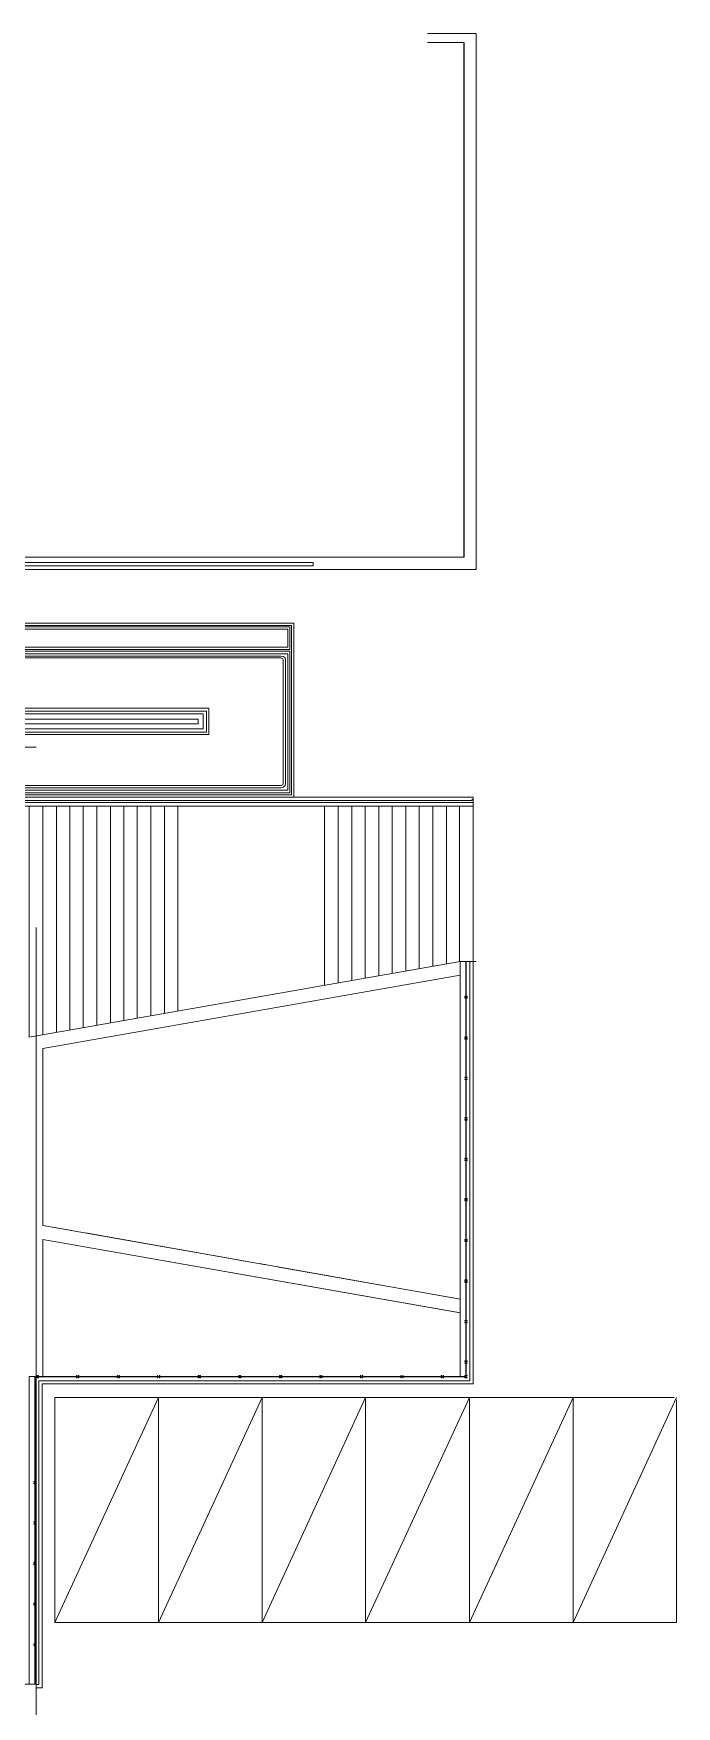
# Model space of a CAD drawing. Header units: millimetres. Extents: x -750 to 104995, y 68 to 66109.
# Drawn here: x 90714 to 104995, y 28205 to 65359 of the extents above; entities that cross this region are included whole.
import ezdxf

# ---------------------------------------------------------------- set-up
doc = ezdxf.new("R2010")
doc.units = ezdxf.units.MM
doc.layers.add('PDF_형상', color=7, linetype='Continuous')

msp = doc.modelspace()

# ---------------------------------------------------------------- linework, layer by layer
at = {"layer": 'PDF_형상', "lineweight": 5}
for points in [[(64836, 53457), (60175, 53457), (60175, 53729), (92330, 53729), (100282, 53729), (100282, 65161)], [(99467, 65161), (100272, 65161), (100272, 53729), (77961, 53729), (77961, 50134), (91797, 50134), (94368, 50134), (94368, 50029), (91776, 50029), (79257, 50029), (79257, 49789), (91745, 49789), (94608, 49789), (94608, 50374), (91828, 50374), (78202, 50374), (78202, 53457), (100543, 53457), (100543, 65359), (100543, 53457), (92288, 53457), (78202, 53457), (78202, 50374)], [(100543, 65359), (99467, 65359)], [(79257, 49914), (91766, 49914), (94483, 49914), (94483, 50249), (91807, 50249), (78076, 50249), (78076, 53614)], [(78076, 50249), (78076, 53614), (96928, 53614), (96928, 53540), (78149, 53540), (78149, 50311)], [(79257, 49841), (91755, 49841), (94556, 49841), (94556, 50311), (91818, 50311), (78149, 50311), (78149, 53540)], [(79257, 48556), (91557, 48556), (96364, 48556), (96364, 51586), (92016, 51586), (81128, 51586), (81128, 52266), (92110, 52266), (96499, 52266), (96499, 52130), (96499, 48399), (91734, 48399)], [(81263, 52130), (92089, 52130), (96364, 52130), (96364, 51733), (92037, 51733), (81263, 51733)], [(92006, 51534), (96207, 51534), (96259, 51524), (96301, 51492), (96311, 51440), (96311, 48713), (96301, 48660), (96259, 48619), (96207, 48608), (91557, 48608), (79560, 48608)], [(91995, 51492), (96207, 51492), (96249, 51471), (96259, 51440), (96259, 48713), (96249, 48671), (96207, 48660), (91557, 48660), (79560, 48660)], [(81410, 51534), (92016, 51534)], [(81410, 51492), (92016, 51492)], [(79257, 48201), (79257, 48556), (79257, 49789), (79257, 48556), (79257, 48201), (91525, 48201), (91525, 43226)], [(90773, 49507), (63875, 49507)], [(79257, 48399), (91536, 48399)], [(90773, 28617), (90909, 28617), (90909, 30498), (90909, 31408), (90909, 32306), (90909, 35368), (91672, 35368), (92570, 35368), (93469, 35368), (94368, 35368), (95277, 35368), (96175, 35368), (97074, 35368), (97973, 35368), (98872, 35368), (99770, 35368), (100481, 35368), (100481, 35828), (100481, 36727), (100481, 37625), (100481, 38534), (100481, 39433), (100481, 40332), (100481, 41230), (100481, 42129), (100481, 43028), (100481, 43937), (100481, 44752), (100481, 48201), (100481, 48399), (91536, 48399), (79361, 48399)], [(91546, 48284), (79361, 48284), (79361, 48326), (91557, 48326)], [(100460, 48326), (91525, 48326)], [(100460, 48336), (100460, 48357)], [(90616, 44230), (90616, 48201), (90616, 43070), (100188, 44752), (100188, 35535), (90616, 35535), (90616, 28701)], [(90919, 48201), (90919, 44250), (90919, 43122)], [(91222, 48201), (91222, 46267), (91222, 43174)], [(100481, 48284), (91525, 48284)], [(91525, 48201), (100481, 48201)], [(91818, 48201), (91818, 43279)], [(92121, 48201), (92121, 43331)], [(92424, 48201), (92424, 43383)], [(92717, 48201), (92717, 43435)], [(93020, 48201), (93020, 43488)], [(93323, 48201), (93323, 43550)], [(93626, 48201), (93626, 43603)], [(93918, 48201), (93918, 43655)], [(97179, 48201), (97179, 44230)], [(97482, 48201), (97482, 44282)], [(97785, 48201), (97785, 44334)], [(98077, 48201), (98077, 44386)], [(98380, 48201), (98380, 44439)], [(98683, 48201), (98683, 44491)], [(98986, 48201), (98986, 44543)], [(99279, 48201), (99279, 44595)], [(99582, 48201), (99582, 44648)], [(99885, 48201), (99885, 44700)], [(100178, 48201), (100178, 44752)], [(90773, 28607), (90773, 45504)], [(90773, 28691), (90836, 28691), (90836, 30498), (90836, 31408), (90836, 32306), (90836, 35441), (91672, 35441), (92570, 35441), (93469, 35441), (94368, 35441), (95277, 35441), (96175, 35441), (97074, 35441), (97973, 35441), (98872, 35441), (99770, 35441), (100408, 35441), (100408, 35828), (100408, 36727), (100408, 37625), (100408, 38534), (100408, 39433), (100408, 40332), (100408, 41230), (100408, 42129), (100408, 43028), (100408, 43937), (100408, 44752)], [(100543, 44752), (100188, 44752)], [(100314, 43979), (100314, 44752)], [(100324, 43979), (100324, 44752)], [(95872, 38012), (91870, 38722), (95423, 38095), (90919, 38890), (90919, 42819), (100188, 44449)], [(100314, 43947), (100314, 43968)], [(100314, 43080), (100314, 43937)], [(100324, 43947), (100324, 43968)], [(100324, 43080), (100324, 43937)], [(100314, 43049), (100314, 43070)], [(100314, 42181), (100314, 43028)], [(100324, 43049), (100324, 43070)], [(100324, 42181), (100324, 43028)], [(100314, 42140), (100314, 42171)], [(100314, 41283), (100314, 42129)], [(100324, 42140), (100324, 42171)], [(100324, 41283), (100324, 42129)], [(100314, 41241), (100314, 41272)], [(100324, 41241), (100324, 41272)], [(100314, 40384), (100314, 41230)], [(100324, 40384), (100324, 41230)], [(100314, 40342), (100314, 40374)], [(100314, 39485), (100314, 40332)], [(100324, 40342), (100324, 40374)], [(100324, 39485), (100324, 40332)], [(100314, 39444), (100314, 39464)], [(100314, 38576), (100314, 39433)], [(100324, 39444), (100324, 39464)], [(100324, 38576), (100324, 39433)], [(90919, 38890), (91567, 38775)], [(90919, 35535), (90919, 38576), (100199, 36946), (90919, 38576), (100188, 36946)], [(90919, 35525), (90919, 38576)], [(100314, 38545), (100314, 38566)], [(100314, 37677), (100314, 38534)], [(100324, 38545), (100324, 38566)], [(100324, 37677), (100324, 38534)], [(95726, 38043), (100188, 37249)], [(96165, 37960), (100199, 37249)], [(100314, 37646), (100314, 37667)], [(100314, 36779), (100314, 37625)], [(100324, 37646), (100324, 37667)], [(100324, 36779), (100324, 37625)], [(100314, 36737), (100314, 36768)], [(100314, 35880), (100314, 36727)], [(100324, 36737), (100324, 36768)], [(100324, 35880), (100324, 36727)], [(99822, 35535), (100314, 35535), (100314, 35828)], [(99822, 35525), (100324, 35525), (100324, 35828)], [(90741, 35535), (90741, 33163)], [(90752, 35535), (90752, 33163)], [(90773, 35525), (90752, 35525), (90752, 35504)], [(90752, 35493), (90752, 35462)], [(90783, 35535), (90804, 35535)], [(90783, 35525), (90804, 35525)], [(90825, 35535), (91672, 35535)], [(90825, 35525), (91672, 35525)], [(91682, 35535), (91713, 35535)], [(91682, 35525), (91713, 35525)], [(91724, 35535), (92570, 35535)], [(91724, 35525), (92570, 35525)], [(92581, 35535), (92612, 35535)], [(92581, 35525), (92612, 35525)], [(92622, 35535), (93469, 35535)], [(92622, 35525), (93469, 35525)], [(93479, 35535), (93511, 35535)], [(93479, 35525), (93511, 35525)], [(93521, 35535), (94368, 35535)], [(93521, 35525), (94368, 35525)], [(94388, 35535), (94409, 35535)], [(94388, 35525), (94409, 35525)], [(94420, 35535), (95277, 35535)], [(94420, 35525), (95277, 35525)], [(95287, 35535), (95308, 35535)], [(95287, 35525), (95308, 35525)], [(95319, 35535), (96175, 35535)], [(95319, 35525), (96175, 35525)], [(96186, 35535), (96207, 35535)], [(96186, 35525), (96207, 35525)], [(96228, 35535), (97074, 35535)], [(96228, 35525), (97074, 35525)], [(97085, 35535), (97116, 35535)], [(97085, 35525), (97116, 35525)], [(97126, 35535), (97973, 35535)], [(97126, 35525), (97973, 35525)], [(97983, 35535), (98015, 35535)], [(97983, 35525), (98015, 35525)], [(98025, 35535), (98872, 35535)], [(98025, 35525), (98872, 35525)], [(98882, 35535), (98913, 35535)], [(98882, 35525), (98913, 35525)], [(98924, 35535), (99770, 35535)], [(98924, 35525), (99770, 35525)], [(99781, 35535), (99812, 35535)], [(99781, 35525), (99812, 35525)], [(100314, 35514), (100314, 35525)], [(100324, 35514), (100324, 35546)], [(90752, 34992), (90752, 34971)], [(104943, 35065), (102393, 35065), (100094, 35065), (97795, 35065), (95496, 35065), (91191, 35065), (91191, 30070), (93490, 35065), (93490, 30070), (95789, 35065), (95789, 30070), (98088, 35065), (98088, 30070), (100397, 35065), (100397, 30070), (102696, 35065), (102696, 30070), (104995, 35065)], [(95789, 30070), (93490, 30070), (93490, 35065)], [(95789, 35065), (95789, 30070), (98088, 30070), (100397, 30070), (100397, 35065)], [(98088, 30070), (98088, 35065)], [(102696, 35065), (102696, 30070), (104995, 30070), (104995, 35013)], [(90741, 33153), (90741, 32306)], [(90752, 33153), (90752, 32306)], [(90741, 32296), (90741, 32264)], [(90741, 32254), (90741, 31408)], [(90752, 32296), (90752, 32264)], [(90752, 32254), (90752, 31408)], [(90741, 31387), (90741, 31366)], [(90741, 31355), (90741, 30498)], [(90752, 31387), (90752, 31366)], [(90752, 31355), (90752, 30498)], [(90741, 30488), (90741, 30467)], [(90752, 30488), (90752, 30467)], [(90741, 30457), (90741, 29600)], [(90752, 30457), (90752, 29600)], [(93490, 30070), (91191, 30070)], [(102696, 30070), (100397, 30070)], [(90741, 29589), (90741, 29568)], [(90741, 29558), (90741, 28701)], [(90752, 29589), (90752, 29568)], [(90752, 29558), (90752, 28701)], [(90773, 17102), (90773, 28701), (85067, 28701)]]:
    msp.add_lwpolyline(points, dxfattribs=at)
for points in [[(92110, 52213), (81180, 52213), (81180, 51639), (92016, 51639), (96405, 51639), (96405, 48493), (91557, 48493), (79361, 48493), (79361, 48451), (91546, 48451), (96447, 48451), (96447, 52213)], [(81222, 52182), (81222, 51680), (92027, 51680), (96405, 51680), (96405, 52182), (92100, 52182)], [(100345, 43979), (100345, 43968), (100293, 43968), (100293, 43979)], [(100345, 43947), (100293, 43947), (100293, 43937), (100345, 43937)], [(100345, 43080), (100345, 43070), (100293, 43070), (100293, 43080)], [(100345, 43049), (100293, 43049), (100293, 43028), (100345, 43028)], [(100345, 42181), (100345, 42171), (100293, 42171), (100293, 42181)], [(100345, 42140), (100293, 42140), (100293, 42129), (100345, 42129)], [(100345, 41283), (100345, 41272), (100293, 41272), (100293, 41283)], [(100345, 41241), (100293, 41241), (100293, 41230), (100345, 41230)], [(100345, 40384), (100345, 40374), (100293, 40374), (100293, 40384)], [(100345, 40342), (100293, 40342), (100293, 40332), (100345, 40332)], [(100345, 39485), (100345, 39464), (100293, 39464), (100293, 39485)], [(100345, 39444), (100293, 39444), (100293, 39433), (100345, 39433)], [(100345, 38576), (100345, 38566), (100293, 38566), (100293, 38576)], [(100345, 38545), (100293, 38545), (100293, 38534), (100345, 38534)], [(100345, 37677), (100345, 37667), (100293, 37667), (100293, 37677)], [(100345, 37646), (100293, 37646), (100293, 37625), (100345, 37625)], [(100345, 36779), (100345, 36768), (100293, 36768), (100293, 36779)], [(100345, 36737), (100293, 36737), (100293, 36727), (100345, 36727)], [(100345, 35880), (100345, 35870), (100293, 35870), (100293, 35880)], [(100345, 35880), (100345, 35870), (100293, 35870), (100293, 35880)], [(100345, 35838), (100293, 35838), (100293, 35828), (100345, 35828)], [(100345, 35838), (100293, 35838), (100293, 35828), (100345, 35828)], [(100314, 35870), (100314, 35838)], [(100324, 35870), (100324, 35838)], [(90773, 35504), (90783, 35504), (90783, 35556), (90773, 35556)], [(90825, 35504), (90825, 35556), (90804, 35556), (90804, 35504)], [(91672, 35504), (91682, 35504), (91682, 35556), (91672, 35556)], [(91724, 35504), (91724, 35556), (91713, 35556), (91713, 35504)], [(92570, 35504), (92581, 35504), (92581, 35556), (92570, 35556)], [(92622, 35504), (92622, 35556), (92612, 35556), (92612, 35504)], [(93469, 35504), (93479, 35504), (93479, 35556), (93469, 35556)], [(93521, 35504), (93521, 35556), (93511, 35556), (93511, 35504)], [(94368, 35504), (94388, 35504), (94388, 35556), (94368, 35556)], [(94420, 35504), (94420, 35556), (94409, 35556), (94409, 35504)], [(95277, 35504), (95287, 35504), (95287, 35556), (95277, 35556)], [(95319, 35504), (95319, 35556), (95308, 35556), (95308, 35504)], [(96175, 35504), (96186, 35504), (96186, 35556), (96175, 35556)], [(96228, 35504), (96228, 35556), (96207, 35556), (96207, 35504)], [(97074, 35504), (97085, 35504), (97085, 35556), (97074, 35556)], [(97126, 35504), (97126, 35556), (97116, 35556), (97116, 35504)], [(97973, 35504), (97983, 35504), (97983, 35556), (97973, 35556)], [(98025, 35504), (98025, 35556), (98015, 35556), (98015, 35504)], [(98872, 35504), (98882, 35504), (98882, 35556), (98872, 35556)], [(98924, 35504), (98924, 35556), (98913, 35556), (98913, 35504)], [(99770, 35504), (99781, 35504), (99781, 35556), (99770, 35556)], [(99822, 35504), (99822, 35556), (99812, 35556), (99812, 35504)], [(100345, 35556), (100293, 35556), (100293, 35546), (100345, 35546)], [(100345, 35504), (100345, 35514), (100293, 35514), (100293, 35504)], [(90773, 33205), (90773, 33194), (90721, 33194), (90721, 33205)], [(90773, 33153), (90721, 33153), (90721, 33163), (90773, 33163)], [(90773, 32306), (90773, 32296), (90721, 32296), (90721, 32306)], [(90773, 32254), (90721, 32254), (90721, 32264), (90773, 32264)], [(90773, 31408), (90773, 31387), (90721, 31387), (90721, 31408)], [(90773, 31355), (90721, 31355), (90721, 31366), (90773, 31366)], [(90773, 30498), (90773, 30488), (90721, 30488), (90721, 30498)], [(90773, 30457), (90721, 30457), (90721, 30467), (90773, 30467)], [(90773, 29600), (90773, 29589), (90721, 29589), (90721, 29600)], [(90773, 29558), (90721, 29558), (90721, 29568), (90773, 29568)]]:
    msp.add_lwpolyline(points, close=True, dxfattribs=at)

doc.saveas('drawing.dxf')
